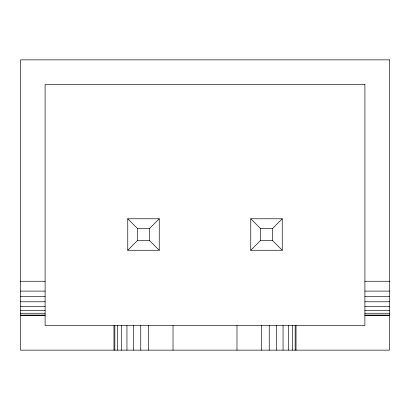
<?xml version="1.0" encoding="UTF-8"?>
<svg xmlns="http://www.w3.org/2000/svg" width="410" height="410" viewBox="0 0 410 410"><rect width="100%" height="100%" fill="white"/><g stroke="black" fill="none" stroke-linecap="round" stroke-linejoin="round"><path stroke-width="0.61" d="M127.756 250.264L137.596 240.424L149.404 240.424L159.244 250.264L127.756 250.264L127.756 218.776L159.244 218.776L159.244 250.264M127.756 218.776L137.596 228.616L149.404 228.616L159.244 218.776M250.756 250.264L260.596 240.424L272.404 240.424L282.244 250.264L250.756 250.264L250.756 218.776L282.244 218.776L282.244 250.264M250.756 218.776L260.596 228.616L272.404 228.616L282.244 218.776M20.5 281.26L45.1 281.26M364.9 281.26L389.5 281.26M20.5 291.1L45.1 291.1M364.9 291.1L389.5 291.1M20.5 296.573L45.1 296.573M364.9 296.573L389.5 296.573M20.5 301.775L45.1 301.775M364.9 301.775L389.5 301.775M20.5 306.439L45.1 306.439M364.9 306.439L389.5 306.439M20.5 310.334L45.1 310.334M364.9 310.334L389.5 310.334M20.5 313.266L45.1 313.266M364.9 313.266L389.5 313.266M20.5 315.085L45.1 315.085M364.9 315.085L389.5 315.085M20.5 315.7L45.1 315.7M364.9 315.7L389.5 315.7M296.02 325.54L296.02 350.14M295.159 325.54L295.159 350.14M292.612 325.54L292.612 350.14M288.507 325.54L288.507 350.14M283.054 325.54L283.054 350.14M276.524 325.54L276.524 350.14M272.404 228.616L272.404 240.424M269.242 325.54L269.242 350.14M261.58 325.54L261.58 350.14M260.596 228.616L260.596 240.424M236.98 325.54L236.98 350.14M173.02 325.54L173.02 350.14M149.404 228.616L149.404 240.424M148.42 325.54L148.42 350.14M140.758 325.54L140.758 350.14M137.596 228.616L137.596 240.424M133.475 325.54L133.475 350.14M126.946 325.54L126.946 350.14M121.493 325.54L121.493 350.14M117.388 325.54L117.388 350.14M114.841 325.54L114.841 350.14M113.98 325.54L113.98 350.14M389.5 59.86L20.5 59.86L20.5 350.14L389.5 350.14L389.5 59.86M364.9 84.46L45.1 84.46L45.1 325.54L364.9 325.54L364.9 84.46"/></g></svg>
